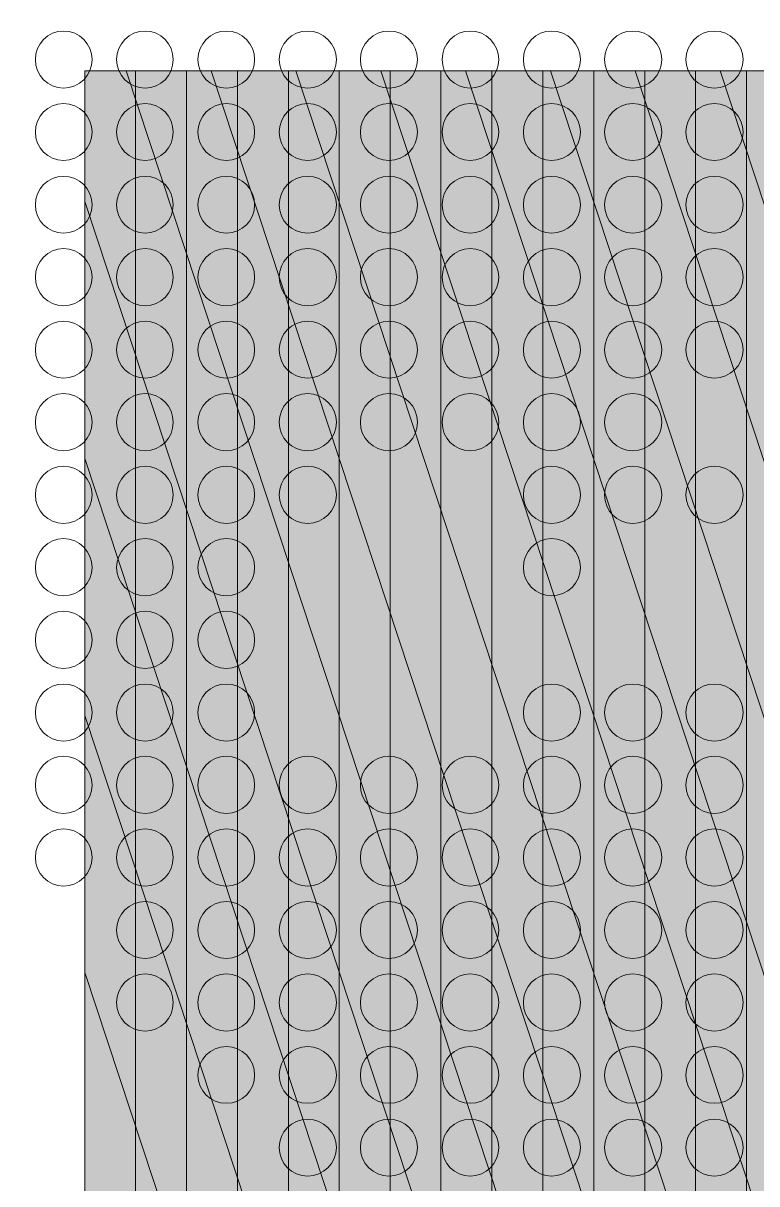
# Model space of a CAD drawing. Header units: inches. Extents: x 243 to 900, y -519 to -86.
# Drawn here: x 587.71 to 610.03, y -239.6 to -204.29 of the extents above; entities that cross this region are included whole.
import ezdxf

# ---------------------------------------------------------------- set-up
doc = ezdxf.new("R2010")
doc.units = ezdxf.units.IN
doc.header["$MEASUREMENT"] = 0
doc.layers.add('Layer 1', color=7, linetype='Continuous')

# ---------------------------------------------------------------- blocks, each defined once
blk = doc.blocks.new('block 3')
at = {"layer": 'Layer 1', "lineweight": 0}
blk.add_open_spline([(898.138, -484.267), (898.138, -494.991), (889.368, -503.763), (878.645, -503.763), (878.645, -503.763), (266.12, -503.763), (266.12, -503.763), (255.397, -503.763), (246.624, -494.991), (246.624, -484.267), (246.624, -484.267), (246.624, -108.507), (246.624, -108.507), (246.624, -97.783), (255.397, -89.011), (266.12, -89.011), (266.12, -89.011), (878.645, -89.011), (878.645, -89.011), (889.368, -89.011), (898.138, -97.783), (898.138, -108.507), (898.138, -108.507), (898.138, -484.267), (898.138, -484.267)], degree=3, knots=[0, 0, 0, 0, 1, 1, 1, 2, 2, 2, 3, 3, 3, 4, 4, 4, 5, 5, 5, 6, 6, 6, 7, 7, 7, 8, 8, 8, 8], dxfattribs=at)
blk = doc.blocks.new('block 2')
at = {"layer": 'Layer 1'}
blk.add_blockref('block 3', (0, 0), dxfattribs=at)
blk = doc.blocks.new('block 178')
at = {"layer": 'Layer 1', "lineweight": 0}
for points in [[(589.809, -205.392), (589.809, -205.868), (589.423, -206.263), (588.937, -206.263), (588.466, -206.263), (588.083, -205.868), (588.083, -205.392), (588.083, -204.921), (588.466, -204.525), (588.937, -204.525), (589.423, -204.525), (589.809, -204.921), (589.809, -205.392)], [(592.276, -205.392), (592.276, -205.868), (591.901, -206.263), (591.425, -206.263), (590.935, -206.263), (590.552, -205.868), (590.552, -205.392), (590.552, -204.921), (590.935, -204.525), (591.425, -204.525), (591.901, -204.525), (592.276, -204.921), (592.276, -205.392)], [(594.753, -205.392), (594.753, -205.868), (594.37, -206.263), (593.897, -206.263), (593.41, -206.263), (593.03, -205.868), (593.03, -205.392), (593.03, -204.921), (593.41, -204.525), (593.897, -204.525), (594.37, -204.525), (594.753, -204.921), (594.753, -205.392)], [(597.241, -205.392), (597.241, -205.868), (596.844, -206.263), (596.369, -206.263), (595.88, -206.263), (595.501, -205.868), (595.501, -205.392), (595.501, -204.921), (595.88, -204.525), (596.369, -204.525), (596.844, -204.525), (597.241, -204.921), (597.241, -205.392)], [(599.71, -205.392), (599.71, -205.868), (599.33, -206.263), (598.841, -206.263), (598.367, -206.263), (597.971, -205.868), (597.971, -205.392), (597.971, -204.921), (598.367, -204.525), (598.841, -204.525), (599.33, -204.525), (599.71, -204.921), (599.71, -205.392)], [(602.182, -205.392), (602.182, -205.868), (601.799, -206.263), (601.31, -206.263), (600.839, -206.263), (600.459, -205.868), (600.459, -205.392), (600.459, -204.921), (600.839, -204.525), (601.31, -204.525), (601.799, -204.525), (602.182, -204.921), (602.182, -205.392)], [(604.67, -205.392), (604.67, -205.868), (604.274, -206.263), (603.785, -206.263), (603.314, -206.263), (602.931, -205.868), (602.931, -205.392), (602.931, -204.921), (603.314, -204.525), (603.785, -204.525), (604.274, -204.525), (604.67, -204.921), (604.67, -205.392)], [(607.14, -205.392), (607.14, -205.868), (606.746, -206.263), (606.257, -206.263), (605.781, -206.263), (605.4, -205.868), (605.4, -205.392), (605.4, -204.921), (605.781, -204.525), (606.257, -204.525), (606.746, -204.525), (607.14, -204.921), (607.14, -205.392)], [(609.614, -205.392), (609.614, -205.868), (609.218, -206.263), (608.744, -206.263), (608.258, -206.263), (607.875, -205.868), (607.875, -205.392), (607.875, -204.921), (608.258, -204.525), (608.744, -204.525), (609.218, -204.525), (609.614, -204.921), (609.614, -205.392)]]:
    blk.add_open_spline(points, degree=3, knots=[0, 0, 0, 0, 1, 1, 1, 2, 2, 2, 3, 3, 3, 4, 4, 4, 4], dxfattribs=at)
blk = doc.blocks.new('block 179')
at = {"layer": 'Layer 1', "lineweight": 0}
for points in [[(589.809, -207.606), (589.809, -208.078), (589.423, -208.459), (588.937, -208.459), (588.466, -208.459), (588.083, -208.078), (588.083, -207.606), (588.083, -207.117), (588.466, -206.734), (588.937, -206.734), (589.423, -206.734), (589.809, -207.117), (589.809, -207.606)], [(592.276, -207.606), (592.276, -208.078), (591.901, -208.459), (591.425, -208.459), (590.935, -208.459), (590.552, -208.078), (590.552, -207.606), (590.552, -207.117), (590.935, -206.734), (591.425, -206.734), (591.901, -206.734), (592.276, -207.117), (592.276, -207.606)], [(594.753, -207.606), (594.753, -208.078), (594.37, -208.459), (593.897, -208.459), (593.41, -208.459), (593.03, -208.078), (593.03, -207.606), (593.03, -207.117), (593.41, -206.734), (593.897, -206.734), (594.37, -206.734), (594.753, -207.117), (594.753, -207.606)], [(597.241, -207.606), (597.241, -208.078), (596.844, -208.459), (596.369, -208.459), (595.88, -208.459), (595.501, -208.078), (595.501, -207.606), (595.501, -207.117), (595.88, -206.734), (596.369, -206.734), (596.844, -206.734), (597.241, -207.117), (597.241, -207.606)], [(599.71, -207.606), (599.71, -208.078), (599.33, -208.459), (598.841, -208.459), (598.367, -208.459), (597.971, -208.078), (597.971, -207.606), (597.971, -207.117), (598.367, -206.734), (598.841, -206.734), (599.33, -206.734), (599.71, -207.117), (599.71, -207.606)], [(602.182, -207.606), (602.182, -208.078), (601.799, -208.459), (601.31, -208.459), (600.839, -208.459), (600.459, -208.078), (600.459, -207.606), (600.459, -207.117), (600.839, -206.734), (601.31, -206.734), (601.799, -206.734), (602.182, -207.117), (602.182, -207.606)], [(604.67, -207.606), (604.67, -208.078), (604.274, -208.459), (603.785, -208.459), (603.314, -208.459), (602.931, -208.078), (602.931, -207.606), (602.931, -207.117), (603.314, -206.734), (603.785, -206.734), (604.274, -206.734), (604.67, -207.117), (604.67, -207.606)], [(607.14, -207.606), (607.14, -208.078), (606.746, -208.459), (606.257, -208.459), (605.781, -208.459), (605.4, -208.078), (605.4, -207.606), (605.4, -207.117), (605.781, -206.734), (606.257, -206.734), (606.746, -206.734), (607.14, -207.117), (607.14, -207.606)], [(609.614, -207.606), (609.614, -208.078), (609.218, -208.459), (608.744, -208.459), (608.258, -208.459), (607.875, -208.078), (607.875, -207.606), (607.875, -207.117), (608.258, -206.734), (608.744, -206.734), (609.218, -206.734), (609.614, -207.117), (609.614, -207.606)]]:
    blk.add_open_spline(points, degree=3, knots=[0, 0, 0, 0, 1, 1, 1, 2, 2, 2, 3, 3, 3, 4, 4, 4, 4], dxfattribs=at)
blk = doc.blocks.new('block 180')
at = {"layer": 'Layer 1', "lineweight": 0}
for points in [[(589.809, -209.817), (589.809, -210.291), (589.423, -210.671), (588.937, -210.671), (588.466, -210.671), (588.083, -210.291), (588.083, -209.817), (588.083, -209.327), (588.466, -208.948), (588.937, -208.948), (589.423, -208.948), (589.809, -209.327), (589.809, -209.817)], [(592.276, -209.817), (592.276, -210.291), (591.901, -210.671), (591.425, -210.671), (590.935, -210.671), (590.552, -210.291), (590.552, -209.817), (590.552, -209.327), (590.935, -208.948), (591.425, -208.948), (591.901, -208.948), (592.276, -209.327), (592.276, -209.817)], [(594.753, -209.817), (594.753, -210.291), (594.37, -210.671), (593.897, -210.671), (593.41, -210.671), (593.03, -210.291), (593.03, -209.817), (593.03, -209.327), (593.41, -208.948), (593.897, -208.948), (594.37, -208.948), (594.753, -209.327), (594.753, -209.817)], [(597.241, -209.817), (597.241, -210.291), (596.844, -210.671), (596.369, -210.671), (595.88, -210.671), (595.501, -210.291), (595.501, -209.817), (595.501, -209.327), (595.88, -208.948), (596.369, -208.948), (596.844, -208.948), (597.241, -209.327), (597.241, -209.817)], [(599.71, -209.817), (599.71, -210.291), (599.33, -210.671), (598.841, -210.671), (598.367, -210.671), (597.971, -210.291), (597.971, -209.817), (597.971, -209.327), (598.367, -208.948), (598.841, -208.948), (599.33, -208.948), (599.71, -209.327), (599.71, -209.817)], [(602.182, -209.817), (602.182, -210.291), (601.799, -210.671), (601.31, -210.671), (600.839, -210.671), (600.459, -210.291), (600.459, -209.817), (600.459, -209.327), (600.839, -208.948), (601.31, -208.948), (601.799, -208.948), (602.182, -209.327), (602.182, -209.817)], [(604.67, -209.817), (604.67, -210.291), (604.274, -210.671), (603.785, -210.671), (603.314, -210.671), (602.931, -210.291), (602.931, -209.817), (602.931, -209.327), (603.314, -208.948), (603.785, -208.948), (604.274, -208.948), (604.67, -209.327), (604.67, -209.817)], [(607.14, -209.817), (607.14, -210.291), (606.746, -210.671), (606.257, -210.671), (605.781, -210.671), (605.4, -210.291), (605.4, -209.817), (605.4, -209.327), (605.781, -208.948), (606.257, -208.948), (606.746, -208.948), (607.14, -209.327), (607.14, -209.817)], [(609.614, -209.817), (609.614, -210.291), (609.218, -210.671), (608.744, -210.671), (608.258, -210.671), (607.875, -210.291), (607.875, -209.817), (607.875, -209.327), (608.258, -208.948), (608.744, -208.948), (609.218, -208.948), (609.614, -209.327), (609.614, -209.817)]]:
    blk.add_open_spline(points, degree=3, knots=[0, 0, 0, 0, 1, 1, 1, 2, 2, 2, 3, 3, 3, 4, 4, 4, 4], dxfattribs=at)
blk = doc.blocks.new('block 181')
at = {"layer": 'Layer 1', "lineweight": 0}
for points in [[(589.809, -212.014), (589.809, -212.49), (589.423, -212.886), (588.937, -212.886), (588.466, -212.886), (588.083, -212.49), (588.083, -212.014), (588.083, -211.543), (588.466, -211.145), (588.937, -211.145), (589.423, -211.145), (589.809, -211.543), (589.809, -212.014)], [(592.276, -212.014), (592.276, -212.49), (591.901, -212.886), (591.425, -212.886), (590.935, -212.886), (590.552, -212.49), (590.552, -212.014), (590.552, -211.543), (590.935, -211.145), (591.425, -211.145), (591.901, -211.145), (592.276, -211.543), (592.276, -212.014)], [(594.753, -212.014), (594.753, -212.49), (594.37, -212.886), (593.897, -212.886), (593.41, -212.886), (593.03, -212.49), (593.03, -212.014), (593.03, -211.543), (593.41, -211.145), (593.897, -211.145), (594.37, -211.145), (594.753, -211.543), (594.753, -212.014)], [(597.241, -212.014), (597.241, -212.49), (596.844, -212.886), (596.369, -212.886), (595.88, -212.886), (595.501, -212.49), (595.501, -212.014), (595.501, -211.543), (595.88, -211.145), (596.369, -211.145), (596.844, -211.145), (597.241, -211.543), (597.241, -212.014)], [(599.71, -212.014), (599.71, -212.49), (599.33, -212.886), (598.841, -212.886), (598.367, -212.886), (597.971, -212.49), (597.971, -212.014), (597.971, -211.543), (598.367, -211.145), (598.841, -211.145), (599.33, -211.145), (599.71, -211.543), (599.71, -212.014)], [(602.182, -212.014), (602.182, -212.49), (601.799, -212.886), (601.31, -212.886), (600.839, -212.886), (600.459, -212.49), (600.459, -212.014), (600.459, -211.543), (600.839, -211.145), (601.31, -211.145), (601.799, -211.145), (602.182, -211.543), (602.182, -212.014)], [(604.67, -212.014), (604.67, -212.49), (604.274, -212.886), (603.785, -212.886), (603.314, -212.886), (602.931, -212.49), (602.931, -212.014), (602.931, -211.543), (603.314, -211.145), (603.785, -211.145), (604.274, -211.145), (604.67, -211.543), (604.67, -212.014)], [(607.14, -212.014), (607.14, -212.49), (606.746, -212.886), (606.257, -212.886), (605.781, -212.886), (605.4, -212.49), (605.4, -212.014), (605.4, -211.543), (605.781, -211.145), (606.257, -211.145), (606.746, -211.145), (607.14, -211.543), (607.14, -212.014)], [(609.614, -212.014), (609.614, -212.49), (609.218, -212.886), (608.744, -212.886), (608.258, -212.886), (607.875, -212.49), (607.875, -212.014), (607.875, -211.543), (608.258, -211.145), (608.744, -211.145), (609.218, -211.145), (609.614, -211.543), (609.614, -212.014)]]:
    blk.add_open_spline(points, degree=3, knots=[0, 0, 0, 0, 1, 1, 1, 2, 2, 2, 3, 3, 3, 4, 4, 4, 4], dxfattribs=at)
blk = doc.blocks.new('block 182')
at = {"layer": 'Layer 1', "lineweight": 0}
for points in [[(589.809, -214.229), (589.809, -214.699), (589.423, -215.083), (588.937, -215.083), (588.466, -215.083), (588.083, -214.699), (588.083, -214.229), (588.083, -213.74), (588.466, -213.355), (588.937, -213.355), (589.423, -213.355), (589.809, -213.74), (589.809, -214.229)], [(592.276, -214.229), (592.276, -214.699), (591.901, -215.083), (591.425, -215.083), (590.935, -215.083), (590.552, -214.699), (590.552, -214.229), (590.552, -213.74), (590.935, -213.355), (591.425, -213.355), (591.901, -213.355), (592.276, -213.74), (592.276, -214.229)], [(594.753, -214.229), (594.753, -214.699), (594.37, -215.083), (593.897, -215.083), (593.41, -215.083), (593.03, -214.699), (593.03, -214.229), (593.03, -213.74), (593.41, -213.355), (593.897, -213.355), (594.37, -213.355), (594.753, -213.74), (594.753, -214.229)], [(597.241, -214.229), (597.241, -214.699), (596.844, -215.083), (596.369, -215.083), (595.88, -215.083), (595.501, -214.699), (595.501, -214.229), (595.501, -213.74), (595.88, -213.355), (596.369, -213.355), (596.844, -213.355), (597.241, -213.74), (597.241, -214.229)], [(599.71, -214.229), (599.71, -214.699), (599.33, -215.083), (598.841, -215.083), (598.367, -215.083), (597.971, -214.699), (597.971, -214.229), (597.971, -213.74), (598.367, -213.355), (598.841, -213.355), (599.33, -213.355), (599.71, -213.74), (599.71, -214.229)], [(602.182, -214.229), (602.182, -214.699), (601.799, -215.083), (601.31, -215.083), (600.839, -215.083), (600.459, -214.699), (600.459, -214.229), (600.459, -213.74), (600.839, -213.355), (601.31, -213.355), (601.799, -213.355), (602.182, -213.74), (602.182, -214.229)], [(604.67, -214.229), (604.67, -214.699), (604.274, -215.083), (603.785, -215.083), (603.314, -215.083), (602.931, -214.699), (602.931, -214.229), (602.931, -213.74), (603.314, -213.355), (603.785, -213.355), (604.274, -213.355), (604.67, -213.74), (604.67, -214.229)], [(607.14, -214.229), (607.14, -214.699), (606.746, -215.083), (606.257, -215.083), (605.781, -215.083), (605.4, -214.699), (605.4, -214.229), (605.4, -213.74), (605.781, -213.355), (606.257, -213.355), (606.746, -213.355), (607.14, -213.74), (607.14, -214.229)], [(609.614, -214.229), (609.614, -214.699), (609.218, -215.083), (608.744, -215.083), (608.258, -215.083), (607.875, -214.699), (607.875, -214.229), (607.875, -213.74), (608.258, -213.355), (608.744, -213.355), (609.218, -213.355), (609.614, -213.74), (609.614, -214.229)]]:
    blk.add_open_spline(points, degree=3, knots=[0, 0, 0, 0, 1, 1, 1, 2, 2, 2, 3, 3, 3, 4, 4, 4, 4], dxfattribs=at)
blk = doc.blocks.new('block 183')
at = {"layer": 'Layer 1', "lineweight": 0}
for points in [[(589.809, -216.425), (589.809, -216.914), (589.423, -217.295), (588.937, -217.295), (588.466, -217.295), (588.083, -216.914), (588.083, -216.425), (588.083, -215.952), (588.466, -215.556), (588.937, -215.556), (589.423, -215.556), (589.809, -215.952), (589.809, -216.425)], [(592.276, -216.425), (592.276, -216.914), (591.901, -217.295), (591.425, -217.295), (590.935, -217.295), (590.552, -216.914), (590.552, -216.425), (590.552, -215.952), (590.935, -215.556), (591.425, -215.556), (591.901, -215.556), (592.276, -215.952), (592.276, -216.425)], [(594.753, -216.425), (594.753, -216.914), (594.37, -217.295), (593.897, -217.295), (593.41, -217.295), (593.03, -216.914), (593.03, -216.425), (593.03, -215.952), (593.41, -215.556), (593.897, -215.556), (594.37, -215.556), (594.753, -215.952), (594.753, -216.425)], [(597.241, -216.425), (597.241, -216.914), (596.844, -217.295), (596.369, -217.295), (595.88, -217.295), (595.501, -216.914), (595.501, -216.425), (595.501, -215.952), (595.88, -215.556), (596.369, -215.556), (596.844, -215.556), (597.241, -215.952), (597.241, -216.425)], [(599.71, -216.425), (599.71, -216.914), (599.33, -217.295), (598.841, -217.295), (598.367, -217.295), (597.971, -216.914), (597.971, -216.425), (597.971, -215.952), (598.367, -215.556), (598.841, -215.556), (599.33, -215.556), (599.71, -215.952), (599.71, -216.425)], [(602.182, -216.425), (602.182, -216.914), (601.799, -217.295), (601.31, -217.295), (600.839, -217.295), (600.459, -216.914), (600.459, -216.425), (600.459, -215.952), (600.839, -215.556), (601.31, -215.556), (601.799, -215.556), (602.182, -215.952), (602.182, -216.425)], [(604.67, -216.425), (604.67, -216.914), (604.274, -217.295), (603.785, -217.295), (603.314, -217.295), (602.931, -216.914), (602.931, -216.425), (602.931, -215.952), (603.314, -215.556), (603.785, -215.556), (604.274, -215.556), (604.67, -215.952), (604.67, -216.425)], [(607.14, -216.425), (607.14, -216.914), (606.746, -217.295), (606.257, -217.295), (605.781, -217.295), (605.4, -216.914), (605.4, -216.425), (605.4, -215.952), (605.781, -215.556), (606.257, -215.556), (606.746, -215.556), (607.14, -215.952), (607.14, -216.425)]]:
    blk.add_open_spline(points, degree=3, knots=[0, 0, 0, 0, 1, 1, 1, 2, 2, 2, 3, 3, 3, 4, 4, 4, 4], dxfattribs=at)
blk = doc.blocks.new('block 184')
at = {"layer": 'Layer 1', "lineweight": 0}
for points in [[(589.809, -218.637), (589.809, -219.111), (589.423, -219.509), (588.937, -219.509), (588.466, -219.509), (588.083, -219.111), (588.083, -218.637), (588.083, -218.166), (588.466, -217.768), (588.937, -217.768), (589.423, -217.768), (589.809, -218.166), (589.809, -218.637)], [(592.276, -218.637), (592.276, -219.111), (591.901, -219.509), (591.425, -219.509), (590.935, -219.509), (590.552, -219.111), (590.552, -218.637), (590.552, -218.166), (590.935, -217.768), (591.425, -217.768), (591.901, -217.768), (592.276, -218.166), (592.276, -218.637)], [(594.753, -218.637), (594.753, -219.111), (594.37, -219.509), (593.897, -219.509), (593.41, -219.509), (593.03, -219.111), (593.03, -218.637), (593.03, -218.166), (593.41, -217.768), (593.897, -217.768), (594.37, -217.768), (594.753, -218.166), (594.753, -218.637)], [(597.241, -218.637), (597.241, -219.111), (596.844, -219.509), (596.369, -219.509), (595.88, -219.509), (595.501, -219.111), (595.501, -218.637), (595.501, -218.166), (595.88, -217.768), (596.369, -217.768), (596.844, -217.768), (597.241, -218.166), (597.241, -218.637)], [(604.67, -218.637), (604.67, -219.111), (604.274, -219.509), (603.785, -219.509), (603.314, -219.509), (602.931, -219.111), (602.931, -218.637), (602.931, -218.166), (603.314, -217.768), (603.785, -217.768), (604.274, -217.768), (604.67, -218.166), (604.67, -218.637)], [(607.14, -218.637), (607.14, -219.111), (606.746, -219.509), (606.257, -219.509), (605.781, -219.509), (605.4, -219.111), (605.4, -218.637), (605.4, -218.166), (605.781, -217.768), (606.257, -217.768), (606.746, -217.768), (607.14, -218.166), (607.14, -218.637)], [(609.614, -218.637), (609.614, -219.111), (609.218, -219.509), (608.744, -219.509), (608.258, -219.509), (607.875, -219.111), (607.875, -218.637), (607.875, -218.166), (608.258, -217.768), (608.744, -217.768), (609.218, -217.768), (609.614, -218.166), (609.614, -218.637)]]:
    blk.add_open_spline(points, degree=3, knots=[0, 0, 0, 0, 1, 1, 1, 2, 2, 2, 3, 3, 3, 4, 4, 4, 4], dxfattribs=at)
blk = doc.blocks.new('block 185')
at = {"layer": 'Layer 1', "lineweight": 0}
for points in [[(589.809, -220.851), (589.809, -221.32), (589.423, -221.705), (588.937, -221.705), (588.466, -221.705), (588.083, -221.32), (588.083, -220.851), (588.083, -220.363), (588.466, -219.965), (588.937, -219.965), (589.423, -219.965), (589.809, -220.363), (589.809, -220.851)], [(592.276, -220.851), (592.276, -221.32), (591.901, -221.705), (591.425, -221.705), (590.935, -221.705), (590.552, -221.32), (590.552, -220.851), (590.552, -220.363), (590.935, -219.965), (591.425, -219.965), (591.901, -219.965), (592.276, -220.363), (592.276, -220.851)], [(594.753, -220.851), (594.753, -221.32), (594.37, -221.705), (593.897, -221.705), (593.41, -221.705), (593.03, -221.32), (593.03, -220.851), (593.03, -220.363), (593.41, -219.965), (593.897, -219.965), (594.37, -219.965), (594.753, -220.363), (594.753, -220.851)], [(604.67, -220.851), (604.67, -221.32), (604.274, -221.705), (603.785, -221.705), (603.314, -221.705), (602.931, -221.32), (602.931, -220.851), (602.931, -220.363), (603.314, -219.965), (603.785, -219.965), (604.274, -219.965), (604.67, -220.363), (604.67, -220.851)]]:
    blk.add_open_spline(points, degree=3, knots=[0, 0, 0, 0, 1, 1, 1, 2, 2, 2, 3, 3, 3, 4, 4, 4, 4], dxfattribs=at)
blk = doc.blocks.new('block 186')
at = {"layer": 'Layer 1', "lineweight": 0}
for points in [[(589.809, -223.046), (589.809, -223.537), (589.423, -223.917), (588.937, -223.917), (588.466, -223.917), (588.083, -223.537), (588.083, -223.046), (588.083, -222.573), (588.466, -222.178), (588.937, -222.178), (589.423, -222.178), (589.809, -222.573), (589.809, -223.046)], [(592.276, -223.046), (592.276, -223.537), (591.901, -223.917), (591.425, -223.917), (590.935, -223.917), (590.552, -223.537), (590.552, -223.046), (590.552, -222.573), (590.935, -222.178), (591.425, -222.178), (591.901, -222.178), (592.276, -222.573), (592.276, -223.046)], [(594.753, -223.046), (594.753, -223.537), (594.37, -223.917), (593.897, -223.917), (593.41, -223.917), (593.03, -223.537), (593.03, -223.046), (593.03, -222.573), (593.41, -222.178), (593.897, -222.178), (594.37, -222.178), (594.753, -222.573), (594.753, -223.046)]]:
    blk.add_open_spline(points, degree=3, knots=[0, 0, 0, 0, 1, 1, 1, 2, 2, 2, 3, 3, 3, 4, 4, 4, 4], dxfattribs=at)
blk = doc.blocks.new('block 187')
at = {"layer": 'Layer 1', "lineweight": 0}
for points in [[(589.809, -225.259), (589.809, -225.733), (589.423, -226.13), (588.937, -226.13), (588.466, -226.13), (588.083, -225.733), (588.083, -225.259), (588.083, -224.773), (588.466, -224.391), (588.937, -224.391), (589.423, -224.391), (589.809, -224.773), (589.809, -225.259)], [(592.276, -225.259), (592.276, -225.733), (591.901, -226.13), (591.425, -226.13), (590.935, -226.13), (590.552, -225.733), (590.552, -225.259), (590.552, -224.773), (590.935, -224.391), (591.425, -224.391), (591.901, -224.391), (592.276, -224.773), (592.276, -225.259)], [(594.753, -225.259), (594.753, -225.733), (594.37, -226.13), (593.897, -226.13), (593.41, -226.13), (593.03, -225.733), (593.03, -225.259), (593.03, -224.773), (593.41, -224.391), (593.897, -224.391), (594.37, -224.391), (594.753, -224.773), (594.753, -225.259)], [(604.67, -225.259), (604.67, -225.733), (604.274, -226.13), (603.785, -226.13), (603.314, -226.13), (602.931, -225.733), (602.931, -225.259), (602.931, -224.773), (603.314, -224.391), (603.785, -224.391), (604.274, -224.391), (604.67, -224.773), (604.67, -225.259)], [(607.14, -225.259), (607.14, -225.733), (606.746, -226.13), (606.257, -226.13), (605.781, -226.13), (605.4, -225.733), (605.4, -225.259), (605.4, -224.773), (605.781, -224.391), (606.257, -224.391), (606.746, -224.391), (607.14, -224.773), (607.14, -225.259)], [(609.614, -225.259), (609.614, -225.733), (609.218, -226.13), (608.744, -226.13), (608.258, -226.13), (607.875, -225.733), (607.875, -225.259), (607.875, -224.773), (608.258, -224.391), (608.744, -224.391), (609.218, -224.391), (609.614, -224.773), (609.614, -225.259)]]:
    blk.add_open_spline(points, degree=3, knots=[0, 0, 0, 0, 1, 1, 1, 2, 2, 2, 3, 3, 3, 4, 4, 4, 4], dxfattribs=at)
blk = doc.blocks.new('block 188')
at = {"layer": 'Layer 1', "lineweight": 0}
for points in [[(589.809, -227.472), (589.809, -227.945), (589.423, -228.326), (588.937, -228.326), (588.466, -228.326), (588.083, -227.945), (588.083, -227.472), (588.083, -226.983), (588.466, -226.587), (588.937, -226.587), (589.423, -226.587), (589.809, -226.983), (589.809, -227.472)], [(592.276, -227.472), (592.276, -227.945), (591.901, -228.326), (591.425, -228.326), (590.935, -228.326), (590.552, -227.945), (590.552, -227.472), (590.552, -226.983), (590.935, -226.587), (591.425, -226.587), (591.901, -226.587), (592.276, -226.983), (592.276, -227.472)], [(594.753, -227.472), (594.753, -227.945), (594.37, -228.326), (593.897, -228.326), (593.41, -228.326), (593.03, -227.945), (593.03, -227.472), (593.03, -226.983), (593.41, -226.587), (593.897, -226.587), (594.37, -226.587), (594.753, -226.983), (594.753, -227.472)], [(597.241, -227.472), (597.241, -227.945), (596.844, -228.326), (596.369, -228.326), (595.88, -228.326), (595.501, -227.945), (595.501, -227.472), (595.501, -226.983), (595.88, -226.587), (596.369, -226.587), (596.844, -226.587), (597.241, -226.983), (597.241, -227.472)], [(599.71, -227.472), (599.71, -227.945), (599.33, -228.326), (598.841, -228.326), (598.367, -228.326), (597.971, -227.945), (597.971, -227.472), (597.971, -226.983), (598.367, -226.587), (598.841, -226.587), (599.33, -226.587), (599.71, -226.983), (599.71, -227.472)], [(602.182, -227.472), (602.182, -227.945), (601.799, -228.326), (601.31, -228.326), (600.839, -228.326), (600.459, -227.945), (600.459, -227.472), (600.459, -226.983), (600.839, -226.587), (601.31, -226.587), (601.799, -226.587), (602.182, -226.983), (602.182, -227.472)], [(604.67, -227.472), (604.67, -227.945), (604.274, -228.326), (603.785, -228.326), (603.314, -228.326), (602.931, -227.945), (602.931, -227.472), (602.931, -226.983), (603.314, -226.587), (603.785, -226.587), (604.274, -226.587), (604.67, -226.983), (604.67, -227.472)], [(607.14, -227.472), (607.14, -227.945), (606.746, -228.326), (606.257, -228.326), (605.781, -228.326), (605.4, -227.945), (605.4, -227.472), (605.4, -226.983), (605.781, -226.587), (606.257, -226.587), (606.746, -226.587), (607.14, -226.983), (607.14, -227.472)], [(609.614, -227.472), (609.614, -227.945), (609.218, -228.326), (608.744, -228.326), (608.258, -228.326), (607.875, -227.945), (607.875, -227.472), (607.875, -226.983), (608.258, -226.587), (608.744, -226.587), (609.218, -226.587), (609.614, -226.983), (609.614, -227.472)]]:
    blk.add_open_spline(points, degree=3, knots=[0, 0, 0, 0, 1, 1, 1, 2, 2, 2, 3, 3, 3, 4, 4, 4, 4], dxfattribs=at)
blk = doc.blocks.new('block 189')
at = {"layer": 'Layer 1', "lineweight": 0}
for points in [[(589.809, -229.67), (589.809, -230.141), (589.423, -230.539), (588.937, -230.539), (588.466, -230.539), (588.083, -230.141), (588.083, -229.67), (588.083, -229.18), (588.466, -228.8), (588.937, -228.8), (589.423, -228.8), (589.809, -229.18), (589.809, -229.67)], [(592.276, -229.67), (592.276, -230.141), (591.901, -230.539), (591.425, -230.539), (590.935, -230.539), (590.552, -230.141), (590.552, -229.67), (590.552, -229.18), (590.935, -228.8), (591.425, -228.8), (591.901, -228.8), (592.276, -229.18), (592.276, -229.67)], [(594.753, -229.67), (594.753, -230.141), (594.37, -230.539), (593.897, -230.539), (593.41, -230.539), (593.03, -230.141), (593.03, -229.67), (593.03, -229.18), (593.41, -228.8), (593.897, -228.8), (594.37, -228.8), (594.753, -229.18), (594.753, -229.67)], [(597.241, -229.67), (597.241, -230.141), (596.844, -230.539), (596.369, -230.539), (595.88, -230.539), (595.501, -230.141), (595.501, -229.67), (595.501, -229.18), (595.88, -228.8), (596.369, -228.8), (596.844, -228.8), (597.241, -229.18), (597.241, -229.67)], [(599.71, -229.67), (599.71, -230.141), (599.33, -230.539), (598.841, -230.539), (598.367, -230.539), (597.971, -230.141), (597.971, -229.67), (597.971, -229.18), (598.367, -228.8), (598.841, -228.8), (599.33, -228.8), (599.71, -229.18), (599.71, -229.67)], [(602.182, -229.67), (602.182, -230.141), (601.799, -230.539), (601.31, -230.539), (600.839, -230.539), (600.459, -230.141), (600.459, -229.67), (600.459, -229.18), (600.839, -228.8), (601.31, -228.8), (601.799, -228.8), (602.182, -229.18), (602.182, -229.67)], [(604.67, -229.67), (604.67, -230.141), (604.274, -230.539), (603.785, -230.539), (603.314, -230.539), (602.931, -230.141), (602.931, -229.67), (602.931, -229.18), (603.314, -228.8), (603.785, -228.8), (604.274, -228.8), (604.67, -229.18), (604.67, -229.67)], [(607.14, -229.67), (607.14, -230.141), (606.746, -230.539), (606.257, -230.539), (605.781, -230.539), (605.4, -230.141), (605.4, -229.67), (605.4, -229.18), (605.781, -228.8), (606.257, -228.8), (606.746, -228.8), (607.14, -229.18), (607.14, -229.67)], [(609.614, -229.67), (609.614, -230.141), (609.218, -230.539), (608.744, -230.539), (608.258, -230.539), (607.875, -230.141), (607.875, -229.67), (607.875, -229.18), (608.258, -228.8), (608.744, -228.8), (609.218, -228.8), (609.614, -229.18), (609.614, -229.67)]]:
    blk.add_open_spline(points, degree=3, knots=[0, 0, 0, 0, 1, 1, 1, 2, 2, 2, 3, 3, 3, 4, 4, 4, 4], dxfattribs=at)
blk = doc.blocks.new('block 190')
at = {"layer": 'Layer 1', "lineweight": 0}
for points in [[(592.276, -231.881), (592.276, -232.354), (591.901, -232.738), (591.425, -232.738), (590.935, -232.738), (590.552, -232.354), (590.552, -231.881), (590.552, -231.394), (590.935, -231.012), (591.425, -231.012), (591.901, -231.012), (592.276, -231.394), (592.276, -231.881)], [(594.753, -231.881), (594.753, -232.354), (594.37, -232.738), (593.897, -232.738), (593.41, -232.738), (593.03, -232.354), (593.03, -231.881), (593.03, -231.394), (593.41, -231.012), (593.897, -231.012), (594.37, -231.012), (594.753, -231.394), (594.753, -231.881)], [(597.241, -231.881), (597.241, -232.354), (596.844, -232.738), (596.369, -232.738), (595.88, -232.738), (595.501, -232.354), (595.501, -231.881), (595.501, -231.394), (595.88, -231.012), (596.369, -231.012), (596.844, -231.012), (597.241, -231.394), (597.241, -231.881)], [(599.71, -231.881), (599.71, -232.354), (599.33, -232.738), (598.841, -232.738), (598.367, -232.738), (597.971, -232.354), (597.971, -231.881), (597.971, -231.394), (598.367, -231.012), (598.841, -231.012), (599.33, -231.012), (599.71, -231.394), (599.71, -231.881)], [(602.182, -231.881), (602.182, -232.354), (601.799, -232.738), (601.31, -232.738), (600.839, -232.738), (600.459, -232.354), (600.459, -231.881), (600.459, -231.394), (600.839, -231.012), (601.31, -231.012), (601.799, -231.012), (602.182, -231.394), (602.182, -231.881)], [(604.67, -231.881), (604.67, -232.354), (604.274, -232.738), (603.785, -232.738), (603.314, -232.738), (602.931, -232.354), (602.931, -231.881), (602.931, -231.394), (603.314, -231.012), (603.785, -231.012), (604.274, -231.012), (604.67, -231.394), (604.67, -231.881)], [(607.14, -231.881), (607.14, -232.354), (606.746, -232.738), (606.257, -232.738), (605.781, -232.738), (605.4, -232.354), (605.4, -231.881), (605.4, -231.394), (605.781, -231.012), (606.257, -231.012), (606.746, -231.012), (607.14, -231.394), (607.14, -231.881)], [(609.614, -231.881), (609.614, -232.354), (609.218, -232.738), (608.744, -232.738), (608.258, -232.738), (607.875, -232.354), (607.875, -231.881), (607.875, -231.394), (608.258, -231.012), (608.744, -231.012), (609.218, -231.012), (609.614, -231.394), (609.614, -231.881)]]:
    blk.add_open_spline(points, degree=3, knots=[0, 0, 0, 0, 1, 1, 1, 2, 2, 2, 3, 3, 3, 4, 4, 4, 4], dxfattribs=at)
blk = doc.blocks.new('block 191')
at = {"layer": 'Layer 1', "lineweight": 0}
for points in [[(592.276, -234.081), (592.276, -234.567), (591.901, -234.949), (591.425, -234.949), (590.935, -234.949), (590.552, -234.567), (590.552, -234.081), (590.552, -233.606), (590.935, -233.208), (591.425, -233.208), (591.901, -233.208), (592.276, -233.606), (592.276, -234.081)], [(594.753, -234.081), (594.753, -234.567), (594.37, -234.949), (593.897, -234.949), (593.41, -234.949), (593.03, -234.567), (593.03, -234.081), (593.03, -233.606), (593.41, -233.208), (593.897, -233.208), (594.37, -233.208), (594.753, -233.606), (594.753, -234.081)], [(597.241, -234.081), (597.241, -234.567), (596.844, -234.949), (596.369, -234.949), (595.88, -234.949), (595.501, -234.567), (595.501, -234.081), (595.501, -233.606), (595.88, -233.208), (596.369, -233.208), (596.844, -233.208), (597.241, -233.606), (597.241, -234.081)], [(599.71, -234.081), (599.71, -234.567), (599.33, -234.949), (598.841, -234.949), (598.367, -234.949), (597.971, -234.567), (597.971, -234.081), (597.971, -233.606), (598.367, -233.208), (598.841, -233.208), (599.33, -233.208), (599.71, -233.606), (599.71, -234.081)], [(602.182, -234.081), (602.182, -234.567), (601.799, -234.949), (601.31, -234.949), (600.839, -234.949), (600.459, -234.567), (600.459, -234.081), (600.459, -233.606), (600.839, -233.208), (601.31, -233.208), (601.799, -233.208), (602.182, -233.606), (602.182, -234.081)], [(604.67, -234.081), (604.67, -234.567), (604.274, -234.949), (603.785, -234.949), (603.314, -234.949), (602.931, -234.567), (602.931, -234.081), (602.931, -233.606), (603.314, -233.208), (603.785, -233.208), (604.274, -233.208), (604.67, -233.606), (604.67, -234.081)], [(607.14, -234.081), (607.14, -234.567), (606.746, -234.949), (606.257, -234.949), (605.781, -234.949), (605.4, -234.567), (605.4, -234.081), (605.4, -233.606), (605.781, -233.208), (606.257, -233.208), (606.746, -233.208), (607.14, -233.606), (607.14, -234.081)], [(609.614, -234.081), (609.614, -234.567), (609.218, -234.949), (608.744, -234.949), (608.258, -234.949), (607.875, -234.567), (607.875, -234.081), (607.875, -233.606), (608.258, -233.208), (608.744, -233.208), (609.218, -233.208), (609.614, -233.606), (609.614, -234.081)]]:
    blk.add_open_spline(points, degree=3, knots=[0, 0, 0, 0, 1, 1, 1, 2, 2, 2, 3, 3, 3, 4, 4, 4, 4], dxfattribs=at)
blk = doc.blocks.new('block 192')
at = {"layer": 'Layer 1', "lineweight": 0}
for points in [[(594.753, -236.293), (594.753, -236.765), (594.37, -237.147), (593.897, -237.147), (593.41, -237.147), (593.03, -236.765), (593.03, -236.293), (593.03, -235.803), (593.41, -235.423), (593.897, -235.423), (594.37, -235.423), (594.753, -235.803), (594.753, -236.293)], [(597.241, -236.293), (597.241, -236.765), (596.844, -237.147), (596.369, -237.147), (595.88, -237.147), (595.501, -236.765), (595.501, -236.293), (595.501, -235.803), (595.88, -235.423), (596.369, -235.423), (596.844, -235.423), (597.241, -235.803), (597.241, -236.293)], [(599.71, -236.293), (599.71, -236.765), (599.33, -237.147), (598.841, -237.147), (598.367, -237.147), (597.971, -236.765), (597.971, -236.293), (597.971, -235.803), (598.367, -235.423), (598.841, -235.423), (599.33, -235.423), (599.71, -235.803), (599.71, -236.293)], [(602.182, -236.293), (602.182, -236.765), (601.799, -237.147), (601.31, -237.147), (600.839, -237.147), (600.459, -236.765), (600.459, -236.293), (600.459, -235.803), (600.839, -235.423), (601.31, -235.423), (601.799, -235.423), (602.182, -235.803), (602.182, -236.293)], [(604.67, -236.293), (604.67, -236.765), (604.274, -237.147), (603.785, -237.147), (603.314, -237.147), (602.931, -236.765), (602.931, -236.293), (602.931, -235.803), (603.314, -235.423), (603.785, -235.423), (604.274, -235.423), (604.67, -235.803), (604.67, -236.293)], [(607.14, -236.293), (607.14, -236.765), (606.746, -237.147), (606.257, -237.147), (605.781, -237.147), (605.4, -236.765), (605.4, -236.293), (605.4, -235.803), (605.781, -235.423), (606.257, -235.423), (606.746, -235.423), (607.14, -235.803), (607.14, -236.293)], [(609.614, -236.293), (609.614, -236.765), (609.218, -237.147), (608.744, -237.147), (608.258, -237.147), (607.875, -236.765), (607.875, -236.293), (607.875, -235.803), (608.258, -235.423), (608.744, -235.423), (609.218, -235.423), (609.614, -235.803), (609.614, -236.293)]]:
    blk.add_open_spline(points, degree=3, knots=[0, 0, 0, 0, 1, 1, 1, 2, 2, 2, 3, 3, 3, 4, 4, 4, 4], dxfattribs=at)
blk = doc.blocks.new('block 193')
at = {"layer": 'Layer 1', "lineweight": 0}
for points in [[(597.241, -238.489), (597.241, -238.977), (596.844, -239.36), (596.369, -239.36), (595.88, -239.36), (595.501, -238.977), (595.501, -238.489), (595.501, -238.017), (595.88, -237.635), (596.369, -237.635), (596.844, -237.635), (597.241, -238.017), (597.241, -238.489)], [(599.71, -238.489), (599.71, -238.977), (599.33, -239.36), (598.841, -239.36), (598.367, -239.36), (597.971, -238.977), (597.971, -238.489), (597.971, -238.017), (598.367, -237.635), (598.841, -237.635), (599.33, -237.635), (599.71, -238.017), (599.71, -238.489)], [(602.182, -238.489), (602.182, -238.977), (601.799, -239.36), (601.31, -239.36), (600.839, -239.36), (600.459, -238.977), (600.459, -238.489), (600.459, -238.017), (600.839, -237.635), (601.31, -237.635), (601.799, -237.635), (602.182, -238.017), (602.182, -238.489)], [(604.67, -238.489), (604.67, -238.977), (604.274, -239.36), (603.785, -239.36), (603.314, -239.36), (602.931, -238.977), (602.931, -238.489), (602.931, -238.017), (603.314, -237.635), (603.785, -237.635), (604.274, -237.635), (604.67, -238.017), (604.67, -238.489)], [(607.14, -238.489), (607.14, -238.977), (606.746, -239.36), (606.257, -239.36), (605.781, -239.36), (605.4, -238.977), (605.4, -238.489), (605.4, -238.017), (605.781, -237.635), (606.257, -237.635), (606.746, -237.635), (607.14, -238.017), (607.14, -238.489)], [(609.614, -238.489), (609.614, -238.977), (609.218, -239.36), (608.744, -239.36), (608.258, -239.36), (607.875, -238.977), (607.875, -238.489), (607.875, -238.017), (608.258, -237.635), (608.744, -237.635), (609.218, -237.635), (609.614, -238.017), (609.614, -238.489)]]:
    blk.add_open_spline(points, degree=3, knots=[0, 0, 0, 0, 1, 1, 1, 2, 2, 2, 3, 3, 3, 4, 4, 4, 4], dxfattribs=at)
blk = doc.blocks.new('block 150')
at = {"layer": 'Layer 1'}
for name in ['block 178', 'block 179', 'block 180', 'block 181', 'block 182', 'block 183', 'block 184', 'block 185', 'block 186', 'block 187', 'block 188', 'block 189', 'block 190', 'block 191', 'block 192', 'block 193']:
    blk.add_blockref(name, (0, 0), dxfattribs=at)
blk = doc.blocks.new('block 149')
at = {"layer": 'Layer 1'}
blk.add_blockref('block 150', (0, 0), dxfattribs=at)
blk = doc.blocks.new('block 4')
at = {"layer": 'Layer 1'}
blk.add_blockref('block 149', (0, 0), dxfattribs=at)
blk = doc.blocks.new('block 291')
at = {"layer": 'Layer 1', "true_color": 0x1075bb}
h = blk.add_hatch(color=152, dxfattribs=at)
h.dxf.hatch_style = 2
h.paths.add_polyline_path([(590.848, -205.731), (638.871, -351.157), (636.291, -351.157), (589.585, -209.714), (589.585, -205.731)])
at = {"layer": 'Layer 1', "true_color": 0x0e75bb}
h = blk.add_hatch(color=152, dxfattribs=at)
h.dxf.hatch_style = 2
h.paths.add_polyline_path([(593.429, -205.731), (641.452, -351.157), (638.871, -351.157), (590.848, -205.731)])
h = blk.add_hatch(color=152, dxfattribs=at)
h.dxf.hatch_style = 2
h.paths.add_polyline_path([(596.012, -205.731), (644.035, -351.157), (641.452, -351.157), (593.429, -205.731)])
at = {"layer": 'Layer 1', "true_color": 0x0b77bd}
h = blk.add_hatch(color=152, dxfattribs=at)
h.dxf.hatch_style = 2
h.paths.add_polyline_path([(598.592, -205.731), (646.615, -351.157), (644.035, -351.157), (596.012, -205.731)])
at = {"layer": 'Layer 1', "true_color": 0x1479be}
h = blk.add_hatch(color=152, dxfattribs=at)
h.dxf.hatch_style = 2
h.paths.add_polyline_path([(601.173, -205.731), (649.198, -351.157), (646.615, -351.157), (598.592, -205.731)])
at = {"layer": 'Layer 1', "true_color": 0x1279be}
h = blk.add_hatch(color=152, dxfattribs=at)
h.dxf.hatch_style = 2
h.paths.add_polyline_path([(603.756, -205.731), (651.778, -351.157), (649.198, -351.157), (601.173, -205.731)])
at = {"layer": 'Layer 1', "true_color": 0x1479be}
h = blk.add_hatch(color=152, dxfattribs=at)
h.dxf.hatch_style = 2
h.paths.add_polyline_path([(606.336, -205.731), (654.359, -351.157), (651.778, -351.157), (603.756, -205.731)])
at = {"layer": 'Layer 1', "true_color": 0x157abf}
h = blk.add_hatch(color=152, dxfattribs=at)
h.dxf.hatch_style = 2
h.paths.add_polyline_path([(608.916, -205.731), (656.939, -351.157), (654.359, -351.157), (606.336, -205.731)])
at = {"layer": 'Layer 1', "true_color": 0x167bbf}
h = blk.add_hatch(color=152, dxfattribs=at)
h.dxf.hatch_style = 2
h.paths.add_polyline_path([(611.499, -205.731), (659.522, -351.157), (656.939, -351.157), (608.916, -205.731)])
at = {"layer": 'Layer 1', "true_color": 0x1773b9}
h = blk.add_hatch(color=152, dxfattribs=at)
h.dxf.hatch_style = 2
h.paths.add_polyline_path([(589.582, -209.716), (636.291, -351.157), (633.708, -351.157), (589.582, -217.531)])
at = {"layer": 'Layer 1', "true_color": 0x1272b9}
h = blk.add_hatch(color=152, dxfattribs=at)
h.dxf.hatch_style = 2
h.paths.add_polyline_path([(589.582, -217.531), (633.708, -351.156), (631.127, -351.156), (589.582, -225.348)])
at = {"layer": 'Layer 1', "true_color": 0x1171b8}
h = blk.add_hatch(color=152, dxfattribs=at)
h.dxf.hatch_style = 2
h.paths.add_polyline_path([(589.582, -225.348), (631.127, -351.156), (628.547, -351.156), (589.582, -233.164)])
at = {"layer": 'Layer 1', "true_color": 0x1470b7}
h = blk.add_hatch(color=152, dxfattribs=at)
h.dxf.hatch_style = 2
h.paths.add_polyline_path([(589.582, -233.164), (628.547, -351.156), (625.964, -351.156), (589.582, -240.981)])
at = {"layer": 'Layer 1', "lineweight": 0}
for points in [[(590.848, -205.731), (638.871, -351.157), (636.291, -351.157), (589.585, -209.714), (589.585, -205.731), (590.848, -205.731)], [(593.429, -205.731), (641.452, -351.157), (638.871, -351.157), (590.848, -205.731), (593.429, -205.731)], [(596.012, -205.731), (644.035, -351.157), (641.452, -351.157), (593.429, -205.731), (596.012, -205.731)], [(598.592, -205.731), (646.615, -351.157), (644.035, -351.157), (596.012, -205.731), (598.592, -205.731)], [(601.173, -205.731), (649.198, -351.157), (646.615, -351.157), (598.592, -205.731), (601.173, -205.731)], [(603.756, -205.731), (651.778, -351.157), (649.198, -351.157), (601.173, -205.731), (603.756, -205.731)], [(606.336, -205.731), (654.359, -351.157), (651.778, -351.157), (603.756, -205.731), (606.336, -205.731)], [(608.916, -205.731), (656.939, -351.157), (654.359, -351.157), (606.336, -205.731), (608.916, -205.731)], [(611.499, -205.731), (659.522, -351.157), (656.939, -351.157), (608.916, -205.731), (611.499, -205.731)], [(589.582, -209.716), (636.291, -351.157), (633.708, -351.157), (589.582, -217.531), (589.582, -209.716)], [(589.582, -217.531), (633.708, -351.156), (631.127, -351.156), (589.582, -225.348), (589.582, -217.531)], [(589.582, -225.348), (631.127, -351.156), (628.547, -351.156), (589.582, -233.164), (589.582, -225.348)], [(589.582, -233.164), (628.547, -351.156), (625.964, -351.156), (589.582, -240.981), (589.582, -233.164)]]:
    blk.add_lwpolyline(points, dxfattribs=at)
blk.add_open_spline([(691.095, -319.02), (691.095, -319.02), (589.582, -319.02), (589.582, -319.02), (589.582, -319.02), (589.582, -351.156), (589.582, -351.156), (589.582, -351.156), (695.458, -351.156), (695.458, -351.156), (717.145, -351.156), (734.722, -333.577), (734.722, -311.891), (734.722, -311.891), (734.722, -302.64), (734.722, -302.64), (734.722, -293.508), (731.599, -285.112), (726.37, -278.443), (731.599, -271.777), (734.722, -263.378), (734.722, -254.249), (734.722, -254.249), (734.722, -244.998), (734.722, -244.998), (734.722, -223.309), (717.145, -205.731), (695.458, -205.731), (695.458, -205.731), (619.679, -205.731), (619.679, -205.731), (619.679, -205.731), (614.577, -205.731), (614.577, -205.731), (614.577, -205.731), (589.582, -205.731), (589.582, -205.731), (589.582, -205.731), (589.582, -312.591), (589.582, -312.591), (589.582, -312.591), (619.679, -312.591), (619.679, -312.591), (619.679, -312.591), (619.679, -237.403), (619.679, -237.403), (619.679, -237.403), (691.095, -237.403), (691.095, -237.403), (697.856, -237.403), (703.336, -242.883), (703.336, -249.642), (703.336, -256.404), (697.856, -261.887), (691.095, -261.887), (691.095, -261.887), (627.844, -261.887), (627.844, -261.887), (627.844, -261.887), (627.844, -294.535), (627.844, -294.535), (627.844, -294.535), (691.095, -294.535), (691.095, -294.535), (697.856, -294.535), (703.336, -300.013), (703.336, -306.776), (703.336, -313.538), (697.856, -319.02), (691.095, -319.02)], degree=3, knots=[0, 0, 0, 0, 1, 1, 1, 2, 2, 2, 3, 3, 3, 4, 4, 4, 5, 5, 5, 6, 6, 6, 7, 7, 7, 8, 8, 8, 9, 9, 9, 10, 10, 10, 11, 11, 11, 12, 12, 12, 13, 13, 13, 14, 14, 14, 15, 15, 15, 16, 16, 16, 17, 17, 17, 18, 18, 18, 19, 19, 19, 20, 20, 20, 21, 21, 21, 22, 22, 22, 23, 23, 23, 23], dxfattribs=at)
blk = doc.blocks.new('block 290')
at = {"layer": 'Layer 1', "lineweight": 0}
blk.add_lwpolyline([(589.582, -351.156), (734.722, -351.156), (734.722, -205.731), (589.582, -205.731), (589.582, -351.156)], dxfattribs=at)
at = {"layer": 'Layer 1'}
blk.add_blockref('block 291', (0, 0), dxfattribs=at)
blk = doc.blocks.new('block 289')
at = {"layer": 'Layer 1'}
blk.add_blockref('block 290', (0, 0), dxfattribs=at)
blk = doc.blocks.new('block 293')
at = {"layer": 'Layer 1', "true_color": 0x0c5fa9}
h = blk.add_hatch(color=144, dxfattribs=at)
h.dxf.hatch_style = 2
h.paths.add_polyline_path([(589.582, -205.731), (591.131, -205.731), (591.131, -310.374), (589.582, -310.374)])
h = blk.add_hatch(color=144, dxfattribs=at)
h.dxf.hatch_style = 2
edge = h.paths.add_edge_path()
edge.add_spline(control_points=[(589.582, -205.731), (589.582, -205.731), (589.582, -310.376), (589.582, -310.376), (589.582, -310.376), (589.582, -205.731), (589.582, -205.731)], knot_values=[0, 0, 0, 0, 1, 1, 1, 2, 2, 2, 2], degree=3, periodic=1)
at = {"layer": 'Layer 1', "true_color": 0x105fa9}
h = blk.add_hatch(color=144, dxfattribs=at)
h.dxf.hatch_style = 2
h.paths.add_polyline_path([(591.131, -205.731), (592.68, -205.731), (592.68, -310.374), (591.131, -310.374)])
at = {"layer": 'Layer 1', "true_color": 0x145fac}
h = blk.add_hatch(color=144, dxfattribs=at)
h.dxf.hatch_style = 2
h.paths.add_polyline_path([(592.68, -205.731), (594.23, -205.731), (594.23, -310.374), (592.68, -310.374)])
at = {"layer": 'Layer 1', "true_color": 0x1261ab}
h = blk.add_hatch(color=144, dxfattribs=at)
h.dxf.hatch_style = 2
h.paths.add_polyline_path([(594.23, -205.731), (595.779, -205.731), (595.779, -310.374), (594.23, -310.374)])
at = {"layer": 'Layer 1', "true_color": 0x0e61ad}
h = blk.add_hatch(color=144, dxfattribs=at)
h.dxf.hatch_style = 2
h.paths.add_polyline_path([(595.779, -205.731), (597.328, -205.731), (597.328, -310.374), (595.779, -310.374)])
at = {"layer": 'Layer 1', "true_color": 0x0f63ac}
h = blk.add_hatch(color=144, dxfattribs=at)
h.dxf.hatch_style = 2
h.paths.add_polyline_path([(597.328, -205.731), (598.878, -205.731), (598.878, -310.374), (597.328, -310.374)])
at = {"layer": 'Layer 1', "true_color": 0x1063af}
h = blk.add_hatch(color=144, dxfattribs=at)
h.dxf.hatch_style = 2
h.paths.add_polyline_path([(598.875, -205.731), (600.424, -205.731), (600.424, -310.374), (598.875, -310.374)])
at = {"layer": 'Layer 1', "true_color": 0x0a65af}
h = blk.add_hatch(color=144, dxfattribs=at)
h.dxf.hatch_style = 2
h.paths.add_polyline_path([(600.424, -205.731), (601.974, -205.731), (601.974, -310.374), (600.424, -310.374)])
at = {"layer": 'Layer 1', "true_color": 0x1365af}
h = blk.add_hatch(color=144, dxfattribs=at)
h.dxf.hatch_style = 2
h.paths.add_polyline_path([(601.974, -205.731), (603.523, -205.731), (603.523, -310.374), (601.974, -310.374)])
at = {"layer": 'Layer 1', "true_color": 0x1066b0}
h = blk.add_hatch(color=144, dxfattribs=at)
h.dxf.hatch_style = 2
h.paths.add_polyline_path([(603.523, -205.731), (605.072, -205.731), (605.072, -310.374), (603.523, -310.374)])
at = {"layer": 'Layer 1', "true_color": 0x0e68b2}
h = blk.add_hatch(color=152, dxfattribs=at)
h.dxf.hatch_style = 2
h.paths.add_polyline_path([(605.072, -205.731), (606.622, -205.731), (606.622, -310.374), (605.072, -310.374)])
at = {"layer": 'Layer 1', "true_color": 0x1169b0}
h = blk.add_hatch(color=144, dxfattribs=at)
h.dxf.hatch_style = 2
h.paths.add_polyline_path([(606.622, -205.731), (608.171, -205.731), (608.171, -310.374), (606.622, -310.374)])
at = {"layer": 'Layer 1', "true_color": 0x136ab3}
h = blk.add_hatch(color=152, dxfattribs=at)
h.dxf.hatch_style = 2
h.paths.add_polyline_path([(608.171, -205.731), (609.72, -205.731), (609.72, -310.374), (608.171, -310.374)])
h = blk.add_hatch(color=152, dxfattribs=at)
h.dxf.hatch_style = 2
h.paths.add_polyline_path([(609.72, -205.731), (611.269, -205.731), (611.269, -310.374), (609.72, -310.374)])
at = {"layer": 'Layer 1', "lineweight": 0}
for points in [[(589.582, -205.731), (591.131, -205.731), (591.131, -310.374), (589.582, -310.374), (589.582, -205.731)], [(591.131, -205.731), (592.68, -205.731), (592.68, -310.374), (591.131, -310.374), (591.131, -205.731)], [(592.68, -205.731), (594.23, -205.731), (594.23, -310.374), (592.68, -310.374), (592.68, -205.731)], [(594.23, -205.731), (595.779, -205.731), (595.779, -310.374), (594.23, -310.374), (594.23, -205.731)], [(595.779, -205.731), (597.328, -205.731), (597.328, -310.374), (595.779, -310.374), (595.779, -205.731)], [(597.328, -205.731), (598.878, -205.731), (598.878, -310.374), (597.328, -310.374), (597.328, -205.731)], [(598.875, -205.731), (600.424, -205.731), (600.424, -310.374), (598.875, -310.374), (598.875, -205.731)], [(600.424, -205.731), (601.974, -205.731), (601.974, -310.374), (600.424, -310.374), (600.424, -205.731)], [(601.974, -205.731), (603.523, -205.731), (603.523, -310.374), (601.974, -310.374), (601.974, -205.731)], [(603.523, -205.731), (605.072, -205.731), (605.072, -310.374), (603.523, -310.374), (603.523, -205.731)], [(605.072, -205.731), (606.622, -205.731), (606.622, -310.374), (605.072, -310.374), (605.072, -205.731)], [(606.622, -205.731), (608.171, -205.731), (608.171, -310.374), (606.622, -310.374), (606.622, -205.731)], [(608.171, -205.731), (609.72, -205.731), (609.72, -310.374), (608.171, -310.374), (608.171, -205.731)], [(609.72, -205.731), (611.269, -205.731), (611.269, -310.374), (609.72, -310.374), (609.72, -205.731)]]:
    blk.add_lwpolyline(points, dxfattribs=at)
for points, knots in [([(589.582, -205.731), (589.582, -205.731), (589.582, -310.376), (589.582, -310.376), (589.582, -310.376), (589.582, -205.731), (589.582, -205.731)], [0, 0, 0, 0, 1, 1, 1, 2, 2, 2, 2]), ([(619.679, -205.733), (619.679, -205.733), (614.577, -205.733), (614.577, -205.733), (614.577, -205.733), (589.585, -205.733), (589.585, -205.733), (589.585, -205.733), (589.585, -310.374), (589.585, -310.374), (598.246, -299.877), (608.385, -290.641), (619.679, -282.975), (619.679, -282.975), (619.679, -237.403), (619.679, -237.403), (619.679, -237.403), (691.095, -237.403), (691.095, -237.403), (697.853, -237.403), (703.336, -242.88), (703.336, -249.642), (703.336, -253.078), (701.917, -256.179), (699.638, -258.405), (699.688, -258.405), (699.738, -258.401), (699.786, -258.401), (711.517, -258.401), (722.912, -259.826), (733.817, -262.491), (734.388, -259.832), (734.722, -257.081), (734.722, -254.249), (734.722, -254.249), (734.722, -244.998), (734.722, -244.998), (734.722, -223.309), (717.145, -205.733), (695.458, -205.733), (695.458, -205.733), (619.679, -205.733), (619.679, -205.733)], [0, 0, 0, 0, 1, 1, 1, 2, 2, 2, 3, 3, 3, 4, 4, 4, 5, 5, 5, 6, 6, 6, 7, 7, 7, 8, 8, 8, 9, 9, 9, 10, 10, 10, 11, 11, 11, 12, 12, 12, 13, 13, 13, 14, 14, 14, 14])]:
    blk.add_open_spline(points, degree=3, knots=knots, dxfattribs=at)
blk = doc.blocks.new('block 283')
at = {"layer": 'Layer 1'}
for name in ['block 289', 'block 293']:
    blk.add_blockref(name, (0, 0), dxfattribs=at)

msp = doc.modelspace()

# ---------------------------------------------------------------- linework, layer by layer
at = {"layer": 'Layer 1', "lineweight": 0}
msp.add_open_spline([(771.889, -89.011), (771.889, -89.011), (266.12, -89.011), (266.12, -89.011), (255.397, -89.011), (246.624, -97.783), (246.624, -108.507), (246.624, -108.507), (246.624, -499.044), (246.624, -499.044), (246.624, -509.767), (255.397, -518.54), (266.12, -518.54), (266.12, -518.54), (371.556, -518.54), (371.556, -518.54), (400.967, -304.591), (562.913, -132.915), (771.889, -89.011)], degree=3, knots=[0, 0, 0, 0, 1, 1, 1, 2, 2, 2, 3, 3, 3, 4, 4, 4, 5, 5, 5, 6, 6, 6, 6], dxfattribs=at)

# ---------------------------------------------------------------- block references
at = {"layer": 'Layer 1'}
for name in ['block 2', 'block 4', 'block 283']:
    msp.add_blockref(name, (0, 0), dxfattribs=at)

doc.saveas('drawing.dxf')
